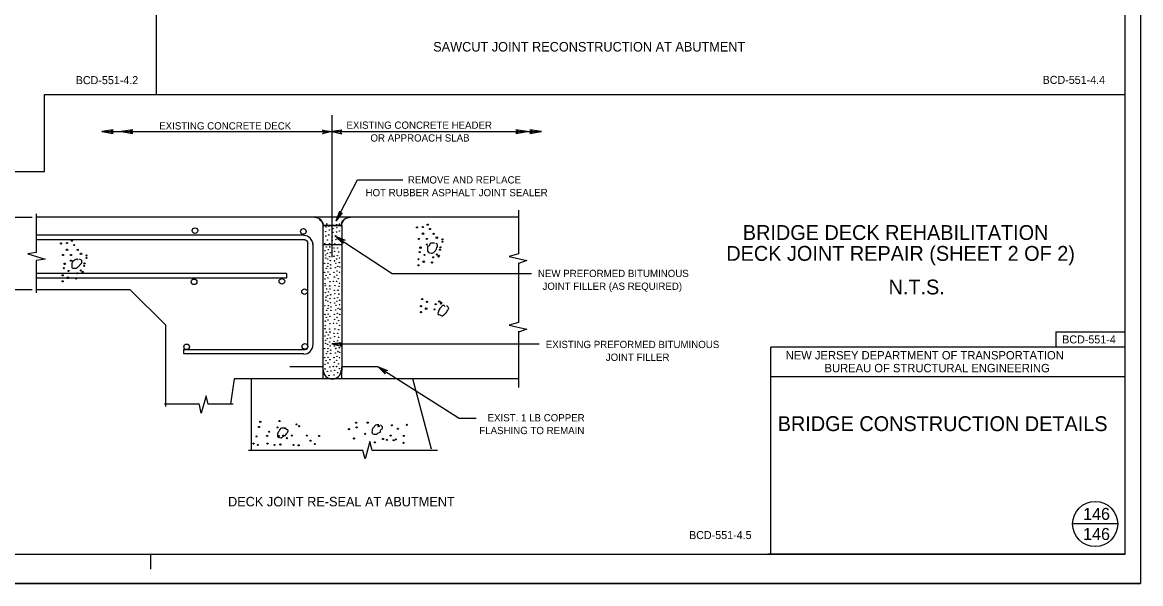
# Model space of a CAD drawing. Extents: x 528.2 to 531.16, y 154.44 to 156.27.
# Drawn here: x 529.582 to 531.159, y 154.436 to 155.227 of the extents above; entities that cross this region are included whole.
import ezdxf

# ---------------------------------------------------------------- set-up
doc = ezdxf.new("R2010")
doc.units = 0
for name, color, linetype in [('1', 7, 'Continuous'), ('39', 7, 'Continuous'), ('Level 1', 7, 'Continuous'), ('Level 2', 7, 'Continuous'), ('Level 41', 7, 'Continuous'), ('Level 5', 7, 'Continuous')]:
    doc.layers.add(name, color=color, linetype=linetype)

msp = doc.modelspace()

# ---------------------------------------------------------------- linework, layer by layer
at = {"layer": '1'}
msp.add_line((531.1269, 154.5201), (531.0632, 154.5201), dxfattribs=at)
msp.add_circle((531.095, 154.5201), 0.0318, dxfattribs=at)
at = {"layer": 'Level 1'}
for p, q in [((529.7712, 155.1254), (529.7712, 156.2277)), ((531.1375, 154.4777), (531.1375, 156.2277)), ((529.6133, 155.1254), (531.1375, 155.1254)), ((529.6133, 155.0167), (529.6133, 155.1254)), ((529.3993, 155.0167), (529.6133, 155.0167)), ((529.6014, 154.9029), (529.5899, 154.9009)), ((529.5899, 154.9009), (529.6142, 154.8934)), ((529.6142, 154.8934), (529.6014, 154.8914)), ((530.2815, 154.9009), (530.2687, 154.8973)), ((530.2687, 154.8973), (530.2937, 154.8914)), ((530.2937, 154.8914), (530.2815, 154.8871)), ((530.2815, 154.8041), (530.2687, 154.8005)), ((530.2687, 154.8005), (530.2937, 154.7946)), ((530.2937, 154.7946), (530.2815, 154.7904)), ((531.0395, 154.791), (531.1375, 154.791)), ((531.1375, 154.7694), (530.6375, 154.7694)), ((530.6375, 154.4777), (530.6375, 154.7694)), ((531.1375, 154.7277), (530.6375, 154.7277)), ((529.8412, 154.7005), (529.834, 154.6765)), ((529.8439, 154.689), (529.8412, 154.7005)), ((529.834, 154.6765), (529.8317, 154.688)), ((530.0719, 154.6365), (530.0656, 154.6119)), ((530.0752, 154.6237), (530.0719, 154.6365)), ((530.0656, 154.6119), (530.0624, 154.6237)), ((528.3875, 154.4777), (531.1375, 154.4777)), ((529.7627, 154.4774), (529.7627, 154.4566)), ((530.3816, 154.4777), (531.1375, 154.4777)), ((531.1375, 154.4777), (530.6335, 154.4777)), ((528.2008, 154.436), (531.1591, 154.436))]:
    msp.add_line(p, q, dxfattribs=at)
for points in [[(529.6943, 155.0732), (529.7103, 155.0705), (529.7061, 155.0732), (529.7103, 155.0758)], [(529.7215, 155.0732), (529.7376, 155.0705), (529.7333, 155.0732), (529.7376, 155.0758)], [(530.0184, 155.0732), (530.0053, 155.0699), (530.0086, 155.0732), (530.0053, 155.0751)], [(530.0184, 155.0732), (530.0328, 155.0699), (530.0296, 155.0732), (530.0328, 155.0751)], [(530.294, 155.0732), (530.2779, 155.0758), (530.2822, 155.0732), (530.2779, 155.0705)], [(530.314, 155.0732), (530.2979, 155.0758), (530.3022, 155.0732), (530.2979, 155.0705)], [(530.0246, 154.9475), (530.0296, 154.961), (530.0296, 154.957), (530.0332, 154.9587)], [(530.0233, 154.9259), (530.0374, 154.9199), (530.0332, 154.9199), (530.0341, 154.9154)], [(530.0184, 154.774), (530.0328, 154.7707), (530.0296, 154.774), (530.0328, 154.7756)], [(530.0837, 154.7418), (530.0968, 154.7365), (530.0922, 154.7356), (530.0935, 154.7316)]]:
    msp.add_lwpolyline(points, close=True, dxfattribs=at)
at = {"layer": 'Level 2'}
for p, q in [((530.0184, 155.0965), (530.0184, 154.8963)), ((529.6943, 155.0732), (530.0184, 155.0732)), ((530.0184, 155.0732), (530.314, 155.0732)), ((530.0246, 154.9475), (530.0545, 155.0052)), ((530.0545, 155.0052), (530.1185, 155.0052)), ((529.5259, 154.9524), (529.5958, 154.9524)), ((529.6014, 154.957), (529.6014, 154.9029)), ((529.9938, 154.9524), (529.6014, 154.9524)), ((530.2815, 154.9524), (530.0446, 154.9524)), ((530.2815, 154.9623), (530.2815, 154.9009)), ((530.0063, 154.7418), (530.0063, 154.9409)), ((530.0328, 154.9409), (530.0063, 154.9409)), ((530.0328, 154.9409), (530.0328, 154.7418)), ((529.979, 154.9272), (529.6014, 154.9272)), ((529.6014, 154.9209), (529.981, 154.9209)), ((529.94, 154.9209), (529.981, 154.9209)), ((529.9843, 154.9157), (529.9843, 154.7707)), ((529.9918, 154.9154), (529.9918, 154.9154)), ((529.9918, 154.9154), (529.9918, 154.7726)), ((530.0328, 154.9134), (530.0063, 154.9134)), ((529.6014, 154.8914), (529.6014, 154.8458)), ((530.2815, 154.8881), (530.2815, 154.8041)), ((529.9544, 154.873), (529.6014, 154.873)), ((529.9544, 154.873), (529.9544, 154.8668)), ((529.6014, 154.8668), (529.9544, 154.8668)), ((529.5259, 154.8507), (529.5958, 154.8507)), ((529.6014, 154.8507), (529.7336, 154.8507)), ((529.7336, 154.8507), (529.7845, 154.8005)), ((529.7845, 154.6857), (529.7845, 154.8005)), ((530.2815, 154.792), (530.2815, 154.7123)), ((529.8094, 154.7661), (529.981, 154.7661)), ((529.8094, 154.7661), (529.8094, 154.7602)), ((529.94, 154.7661), (529.981, 154.7661)), ((530.0184, 154.774), (530.3111, 154.774)), ((529.8094, 154.7602), (529.979, 154.7602)), ((530.0063, 154.7418), (529.959, 154.7418)), ((530.0063, 154.7365), (530.0063, 154.7418)), ((530.0063, 154.7365), (530.0063, 154.7418)), ((530.0063, 154.7247), (530.0063, 154.7365)), ((530.0837, 154.7418), (530.0328, 154.7418)), ((530.0328, 154.7418), (530.0328, 154.7365)), ((530.0328, 154.7365), (530.0328, 154.7418)), ((530.0328, 154.7247), (530.0328, 154.7365)), ((529.8806, 154.7247), (529.8757, 154.689)), ((530.0063, 154.7247), (529.8806, 154.7247)), ((529.9052, 154.6237), (529.9052, 154.7247)), ((530.0328, 154.7247), (530.0063, 154.7247)), ((530.2815, 154.7247), (530.0328, 154.7247)), ((530.1588, 154.6253), (530.1326, 154.7247)), ((529.8317, 154.689), (529.7825, 154.689)), ((529.8793, 154.689), (529.8439, 154.689)), ((530.0624, 154.6237), (529.9009, 154.6237)), ((530.1673, 154.6237), (530.0752, 154.6237))]:
    msp.add_line(p, q, dxfattribs=at)
msp.add_lwpolyline([(530.0446, 154.9524), (529.9938, 154.9524), (529.9984, 154.9514), (530.0004, 154.9505), (530.0013, 154.9491), (530.0036, 154.9475), (530.0053, 154.9452), (530.0063, 154.9429), (530.0063, 154.9409), (530.0328, 154.9409), (530.0328, 154.9429), (530.0328, 154.9452), (530.0341, 154.9475), (530.0374, 154.9505), (530.0394, 154.9514)], close=True, dxfattribs=at)
for points in [[(530.0233, 154.9259), (530.1037, 154.873), (530.2999, 154.873)], [(530.0837, 154.7418), (530.1979, 154.6693), (530.2221, 154.6693)]]:
    msp.add_lwpolyline(points, dxfattribs=at)
for centre, radius in [((529.8254, 154.9336), 0.00395), ((529.9783, 154.9324), 0.00395), ((530.0104, 154.9385), 0.000298), ((530.0114, 154.9431), 0.000298), ((530.0146, 154.9399), 0.000298), ((530.0149, 154.9346), 0.000298), ((530.0192, 154.9413), 0.000298), ((530.0202, 154.9364), 0.000298), ((530.0251, 154.942), 0.000298), ((530.0255, 154.9378), 0.000298), ((530.0293, 154.9427), 0.000298), ((530.1385, 154.9381), 0.000794), ((530.1469, 154.9386), 0.000794), ((530.1536, 154.942), 0.000794), ((530.157, 154.9358), 0.000794), ((529.6517, 154.9194), 0.000794), ((530.0097, 154.9322), 0.000298), ((530.01, 154.9258), 0.000298), ((530.0121, 154.9202), 0.000298), ((530.0142, 154.9276), 0.000298), ((530.0185, 154.9199), 0.000298), ((530.0188, 154.9248), 0.000298), ((530.0199, 154.9311), 0.000298), ((530.0237, 154.9265), 0.000298), ((530.0244, 154.9209), 0.000298), ((530.0251, 154.9315), 0.000298), ((530.0283, 154.9237), 0.000298), ((530.029, 154.9329), 0.000298), ((530.1413, 154.9218), 0.000794), ((530.1469, 154.9291), 0.00112), ((530.1525, 154.9218), 0.000794), ((530.162, 154.9291), 0.000794), ((530.1665, 154.9235), 0.00112), ((530.1744, 154.9212), 0.000794), ((530.1744, 154.9179), 0.000794), ((529.6365, 154.9155), 0.000794), ((529.6449, 154.9065), 0.00112), ((529.6449, 154.916), 0.000794), ((529.655, 154.9132), 0.000794), ((529.6601, 154.9065), 0.000794), ((530.0088, 154.9154), 0.000298), ((530.0089, 154.9054), 0.000298), ((530.0106, 154.9106), 0.000298), ((530.0135, 154.9067), 0.000298), ((530.0153, 154.9151), 0.000298), ((530.0157, 154.9107), 0.000298), ((530.0165, 154.9025), 0.000298), ((530.0215, 154.9089), 0.000298), ((530.0223, 154.9042), 0.000298), ((530.0227, 154.9153), 0.000298), ((530.0267, 154.909), 0.000298), ((530.0279, 154.9034), 0.000298), ((530.0283, 154.9143), 0.000298), ((530.1424, 154.9033), 0.000794), ((530.1435, 154.9094), 0.00112), ((530.1525, 154.9139), 0.000794), ((530.171, 154.9066), 0.000794), ((530.1716, 154.91), 0.000794), ((529.6393, 154.8992), 0.000794), ((529.6416, 154.8868), 0.00112), ((529.6506, 154.8992), 0.000794), ((529.6506, 154.8913), 0.000794), ((529.6646, 154.9008), 0.00112), ((529.6696, 154.8874), 0.000794), ((529.6724, 154.8986), 0.000794), ((529.6724, 154.8952), 0.000794), ((530.0082, 154.8873), 0.000298), ((530.0097, 154.8949), 0.000298), ((530.0098, 154.8991), 0.000298), ((530.0122, 154.9014), 0.000298), ((530.0125, 154.8934), 0.000298), ((530.0131, 154.8873), 0.000298), ((530.0154, 154.8969), 0.000298), ((530.0162, 154.8914), 0.000298), ((530.0215, 154.8975), 0.000298), ((530.0222, 154.891), 0.000298), ((530.0241, 154.8875), 0.000298), ((530.0251, 154.8934), 0.000298), ((530.0263, 154.8983), 0.000298), ((530.029, 154.8886), 0.000298), ((530.0293, 154.8949), 0.000298), ((530.1407, 154.8932), 0.000794), ((530.148, 154.8898), 0.00112), ((530.1491, 154.8993), 0.000794), ((530.1598, 154.8887), 0.000794), ((530.1615, 154.896), 0.000794), ((530.1665, 154.8999), 0.000794), ((530.1688, 154.8971), 0.000794), ((530.1693, 154.8982), 0.000794), ((529.6388, 154.8705), 0.000794), ((529.6405, 154.8806), 0.000794), ((529.6472, 154.8767), 0.000794), ((529.6595, 154.8733), 0.000794), ((529.6646, 154.8773), 0.000794), ((529.6668, 154.8745), 0.000794), ((529.6674, 154.8756), 0.000794), ((529.6691, 154.884), 0.000794), ((530.0084, 154.8748), 0.000298), ((530.0107, 154.8805), 0.000298), ((530.0126, 154.8833), 0.000298), ((530.0131, 154.8752), 0.000298), ((530.0157, 154.872), 0.000298), ((530.0167, 154.8853), 0.000298), ((530.0167, 154.8806), 0.000298), ((530.0215, 154.8749), 0.000298), ((530.0234, 154.8812), 0.000298), ((530.0258, 154.8765), 0.000298), ((530.0269, 154.8834), 0.000298), ((530.0293, 154.8748), 0.000298), ((530.0297, 154.8822), 0.000298), ((530.1407, 154.8847), 0.000794), ((529.6388, 154.8621), 0.000794), ((529.6461, 154.8671), 0.00112), ((529.6579, 154.866), 0.000794), ((529.8242, 154.8614), 0.00395), ((529.948, 154.8621), 0.00395), ((530.0089, 154.8653), 0.000298), ((530.009, 154.8589), 0.000298), ((530.0091, 154.856), 0.000298), ((530.0102, 154.8706), 0.000298), ((530.0129, 154.867), 0.000298), ((530.0156, 154.8557), 0.000298), ((530.0157, 154.8617), 0.000298), ((530.0205, 154.8622), 0.000298), ((530.0222, 154.868), 0.000298), ((530.0231, 154.8559), 0.000298), ((530.0251, 154.8622), 0.000298), ((530.0253, 154.8708), 0.000298), ((530.0278, 154.866), 0.000298), ((530.0293, 154.8594), 0.000298), ((529.98, 154.8475), 0.00395), ((530.0092, 154.846), 0.000298), ((530.0102, 154.8398), 0.000298), ((530.011, 154.8512), 0.000298), ((530.0126, 154.842), 0.000298), ((530.0139, 154.8473), 0.000298), ((530.016, 154.8513), 0.000298), ((530.0168, 154.8431), 0.000298), ((530.0219, 154.8495), 0.000298), ((530.0227, 154.8448), 0.000298), ((530.0271, 154.8496), 0.000298), ((530.0283, 154.844), 0.000298), ((530.0287, 154.8549), 0.000298), ((530.0086, 154.8279), 0.000298), ((530.01, 154.8355), 0.000298), ((530.0128, 154.834), 0.000298), ((530.013, 154.8239), 0.000298), ((530.0135, 154.8279), 0.000298), ((530.0158, 154.8375), 0.000298), ((530.0166, 154.832), 0.000298), ((530.0171, 154.8259), 0.000298), ((530.0219, 154.8382), 0.000298), ((530.0226, 154.8316), 0.000298), ((530.0244, 154.8282), 0.000298), ((530.0255, 154.834), 0.000298), ((530.0267, 154.839), 0.000298), ((530.0272, 154.824), 0.000298), ((530.0293, 154.8292), 0.000298), ((530.0296, 154.8355), 0.000298), ((530.1442, 154.827), 0.000794), ((530.1459, 154.8371), 0.000794), ((530.1515, 154.8236), 0.00112), ((530.1526, 154.8332), 0.000794), ((530.1649, 154.8298), 0.000794), ((530.17, 154.8337), 0.000794), ((530.1722, 154.8309), 0.000794), ((530.1728, 154.832), 0.000794), ((530.0087, 154.8154), 0.000298), ((530.0106, 154.8112), 0.000298), ((530.0111, 154.8211), 0.000298), ((530.0135, 154.8158), 0.000298), ((530.016, 154.8126), 0.000298), ((530.0171, 154.8212), 0.000298), ((530.0219, 154.8155), 0.000298), ((530.0226, 154.8086), 0.000298), ((530.0237, 154.8218), 0.000298), ((530.0256, 154.8114), 0.000298), ((530.0261, 154.8171), 0.000298), ((530.0296, 154.8154), 0.000298), ((530.03, 154.8228), 0.000298), ((530.1442, 154.8186), 0.000794), ((530.1633, 154.8225), 0.000794), ((530.0088, 154.7952), 0.000298), ((530.0092, 154.8059), 0.000298), ((530.0094, 154.7995), 0.000298), ((530.0132, 154.8076), 0.000298), ((530.0153, 154.7949), 0.000298), ((530.016, 154.8023), 0.000298), ((530.0208, 154.8028), 0.000298), ((530.0227, 154.7951), 0.000298), ((530.0255, 154.8028), 0.000298), ((530.0281, 154.8066), 0.000298), ((530.0283, 154.7941), 0.000298), ((530.0296, 154.8), 0.000298), ((530.0089, 154.7852), 0.000298), ((530.0098, 154.779), 0.000298), ((530.0106, 154.7904), 0.000298), ((530.0122, 154.7812), 0.000298), ((530.0135, 154.7866), 0.000298), ((530.0154, 154.7767), 0.000298), ((530.0157, 154.7905), 0.000298), ((530.0165, 154.7823), 0.000298), ((530.0215, 154.7887), 0.000298), ((530.0215, 154.7774), 0.000298), ((530.0223, 154.784), 0.000298), ((530.0263, 154.7782), 0.000298), ((530.0267, 154.7888), 0.000298), ((530.0279, 154.7832), 0.000298), ((529.8137, 154.7698), 0.00395), ((529.9805, 154.7704), 0.00395), ((530.0082, 154.7671), 0.000298), ((530.0097, 154.7747), 0.000298), ((530.0125, 154.7732), 0.000298), ((530.0126, 154.7631), 0.000298), ((530.0131, 154.7671), 0.000298), ((530.0162, 154.7712), 0.000298), ((530.0167, 154.7651), 0.000298), ((530.0222, 154.7708), 0.000298), ((530.0234, 154.761), 0.000298), ((530.0241, 154.7674), 0.000298), ((530.0251, 154.7732), 0.000298), ((530.0269, 154.7632), 0.000298), ((530.029, 154.7684), 0.000298), ((530.0293, 154.7747), 0.000298), ((530.0297, 154.762), 0.000298), ((530.0084, 154.7546), 0.000298), ((530.0089, 154.7451), 0.000298), ((530.0102, 154.7504), 0.000298), ((530.0107, 154.7603), 0.000298), ((530.0129, 154.7468), 0.000298), ((530.0131, 154.755), 0.000298), ((530.0157, 154.7518), 0.000298), ((530.0167, 154.7604), 0.000298), ((530.0215, 154.7547), 0.000298), ((530.0222, 154.7478), 0.000298), ((530.0253, 154.7506), 0.000298), ((530.0258, 154.7563), 0.000298), ((530.0278, 154.7458), 0.000298), ((530.0293, 154.7546), 0.000298), ((530.009, 154.7387), 0.000298), ((530.0121, 154.7354), 0.000298), ((530.0146, 154.7294), 0.000298), ((530.0157, 154.7415), 0.000298), ((530.0174, 154.7357), 0.000298), ((530.0205, 154.742), 0.000298), ((530.0216, 154.7301), 0.000298), ((530.0223, 154.7368), 0.000298), ((530.0251, 154.742), 0.000298), ((530.0265, 154.7333), 0.000298), ((530.0293, 154.7392), 0.000298), ((529.9158, 154.6568), 0.000794), ((529.9176, 154.664), 0.000794), ((529.9302, 154.6501), 0.000794), ((529.9417, 154.6562), 0.000794), ((529.9447, 154.6652), 0.000794), ((529.9525, 154.655), 0.000794), ((529.9687, 154.6604), 0.000794), ((529.9723, 154.658), 0.000794), ((530.0426, 154.6537), 0.000794), ((530.0528, 154.6628), 0.000794), ((530.0534, 154.6562), 0.000794), ((530.069, 154.6628), 0.000794), ((530.0846, 154.658), 0.000794), ((530.1032, 154.6592), 0.000794), ((530.1116, 154.6544), 0.000794), ((530.1242, 154.6598), 0.000794), ((529.9122, 154.6435), 0.000794), ((529.9272, 154.6441), 0.000794), ((529.9435, 154.6441), 0.000794), ((529.9501, 154.6447), 0.000794), ((529.9549, 154.6411), 0.000794), ((529.9621, 154.6447), 0.000794), ((529.9831, 154.6447), 0.000794), ((529.9885, 154.6375), 0.000794), ((530.0005, 154.6441), 0.000794), ((530.0498, 154.6405), 0.000794), ((530.0654, 154.6471), 0.000794), ((530.0792, 154.6351), 0.000794), ((530.0906, 154.6399), 0.000794), ((530.096, 154.6387), 0.000794), ((530.1014, 154.6447), 0.000794), ((530.1056, 154.6381), 0.000794), ((530.1086, 154.6393), 0.000794), ((530.1194, 154.6345), 0.000794), ((530.12, 154.6441), 0.000794), ((529.908, 154.6333), 0.000794), ((529.914, 154.6315), 0.000794), ((529.9278, 154.6333), 0.000794), ((529.9375, 154.6315), 0.000794), ((529.9459, 154.6321), 0.000794), ((529.9645, 154.6315), 0.000794), ((529.9717, 154.6309), 0.000794), ((529.9945, 154.6327), 0.000794)]:
    msp.add_circle(centre, radius, dxfattribs=at)
for centre, radius, start, end in [((529.9938, 154.9396), 0.0127, 0, 90), ((530.0444, 154.9396), 0.0127, 90, 180), ((529.979, 154.9139), 0.0127, 0, 90), ((529.9802, 154.9154), 0.00475, 0, 90), ((529.979, 154.7722), 0.0127, 270, 0), ((529.9802, 154.7707), 0.00475, 270, 0), ((530.0191, 154.7371), 0.0127, 180, 0)]:
    msp.add_arc(centre, radius, start, end, dxfattribs=at)
for points in [[(530.1634, 154.9157), (530.1608, 154.9157), (530.1601, 154.9157), (530.1572, 154.9154), (530.1559, 154.9121), (530.1536, 154.9111), (530.1536, 154.9072), (530.1536, 154.9052), (530.1549, 154.9029), (530.1588, 154.9019), (530.1601, 154.9019), (530.1621, 154.9029), (530.1651, 154.9062), (530.166, 154.9081), (530.1673, 154.9111), (530.1673, 154.9134), (530.166, 154.9154), (530.1651, 154.9157)], [(529.6608, 154.8924), (529.6598, 154.8934), (529.6582, 154.8934), (529.6552, 154.8914), (529.6532, 154.8904), (529.6519, 154.8871), (529.6519, 154.8858), (529.6519, 154.8816), (529.6532, 154.8806), (529.6555, 154.8806), (529.6582, 154.8806), (529.6598, 154.8816), (529.6618, 154.8835), (529.6647, 154.8868), (529.6657, 154.8881), (529.6657, 154.8914), (529.6647, 154.8924), (529.6628, 154.8934)], [(530.1782, 154.8264), (530.1769, 154.8278), (530.1746, 154.8278), (530.1719, 154.8248), (530.1706, 154.8238), (530.1696, 154.8212), (530.1683, 154.8182), (530.1683, 154.8153), (530.1696, 154.8153), (530.1736, 154.8136), (530.1746, 154.8136), (530.1769, 154.8153), (530.1798, 154.8179), (530.1811, 154.8202), (530.1831, 154.8232), (530.1831, 154.8248), (530.1815, 154.8264), (530.1811, 154.8278)], [(529.9515, 154.6552), (529.9495, 154.6552), (529.9475, 154.6552), (529.9449, 154.6532), (529.9443, 154.6512), (529.9429, 154.6496), (529.942, 154.6467), (529.942, 154.6434), (529.9429, 154.6424), (529.9465, 154.6417), (529.9475, 154.6417), (529.9495, 154.6434), (529.9525, 154.6447), (529.9544, 154.647), (529.9567, 154.6512), (529.9567, 154.6519), (529.9544, 154.6532), (529.9544, 154.6552)], [(530.0847, 154.6598), (530.0837, 154.6598), (530.082, 154.6598), (530.0788, 154.6581), (530.0778, 154.6562), (530.0765, 154.6552), (530.0752, 154.6512), (530.0752, 154.6486), (530.0765, 154.647), (530.0798, 154.6467), (530.082, 154.6467), (530.0837, 154.6486), (530.087, 154.6496), (530.0873, 154.6519), (530.0899, 154.6552), (530.0899, 154.6572), (530.0889, 154.6581), (530.087, 154.6598)]]:
    msp.add_spline(points, degree=3, dxfattribs=at)
at = {"layer": 'Level 41'}
msp.add_lwpolyline([(528.2008, 156.2694), (531.1591, 156.2694), (531.1591, 154.436), (528.2008, 154.436)], close=True, dxfattribs=at)
at = {"layer": 'Level 5'}
for p, q in [((531.0395, 154.791), (531.0395, 154.7694)), ((531.1375, 154.7694), (531.0663, 154.7694))]:
    msp.add_line(p, q, dxfattribs=at)

# ---------------------------------------------------------------- texts
at = {"layer": '39'}
for p in [(531.078, 154.5258), (531.078, 154.4975)]:
    msp.add_text('146', height=0.01697, dxfattribs=at).set_placement(p)
at = {"layer": 'Level 1'}
for s, height, p in [('SAWCUT JOINT RECONSTRUCTION AT ABUTMENT', 0.013404, (530.1614, 155.186)), ('NEW JERSEY DEPARTMENT OF TRANSPORTATION', 0.011811, (530.6585, 154.752)), ('BUREAU OF STRUCTURAL ENGINEERING', 0.011811, (530.7133, 154.7339)), ('DECK JOINT RE-SEAL AT ABUTMENT', 0.013404, (529.8721, 154.5449))]:
    msp.add_text(s, height=height, dxfattribs=at).set_placement(p)
at = {"layer": 'Level 5'}
for s, height, p in [('BCD-551-4.2', 0.011287, (529.6573, 155.14)), ('BCD-551-4.4', 0.011287, (531.0209, 155.1404)), ('EXISTING CONCRETE DECK', 0.010228, (529.775, 155.0761)), ('EXISTING CONCRETE HEADER', 0.010228, (530.0391, 155.0771)), ('OR APPROACH SLAB', 0.010228, (530.0729, 155.0591)), ('REMOVE AND REPLACE', 0.010228, (530.1257, 155)), ('HOT RUBBER ASPHALT JOINT SEALER', 0.010228, (530.066, 154.982)), ('BRIDGE DECK REHABILITATION', 0.020939, (530.5981, 154.9204)), ('DECK JOINT REPAIR (SHEET 2 OF 2)', 0.020939, (530.5748, 154.891)), ('NEW PREFORMED BITUMINOUS', 0.010228, (530.3091, 154.8681)), ('JOINT FILLER (AS REQUIRED)', 0.010228, (530.3156, 154.8501)), ('N.T.S.', 0.02094, (530.8036, 154.8436)), ('EXISTING PREFORMED BITUMINOUS', 0.010228, (530.3202, 154.768)), ('BCD-551-4', 0.01129, (531.0485, 154.7746)), ('JOINT FILLER', 0.010228, (530.4049, 154.75)), ('EXIST. 1 LB COPPER', 0.010228, (530.2382, 154.6647)), ('BRIDGE CONSTRUCTION DETAILS', 0.020939, (530.6473, 154.651)), ('FLASHING TO REMAIN', 0.010228, (530.2264, 154.6467)), ('BCD-551-4.5', 0.011287, (530.5223, 154.4988))]:
    msp.add_text(s, height=height, dxfattribs=at).set_placement(p)

doc.saveas('drawing.dxf')
